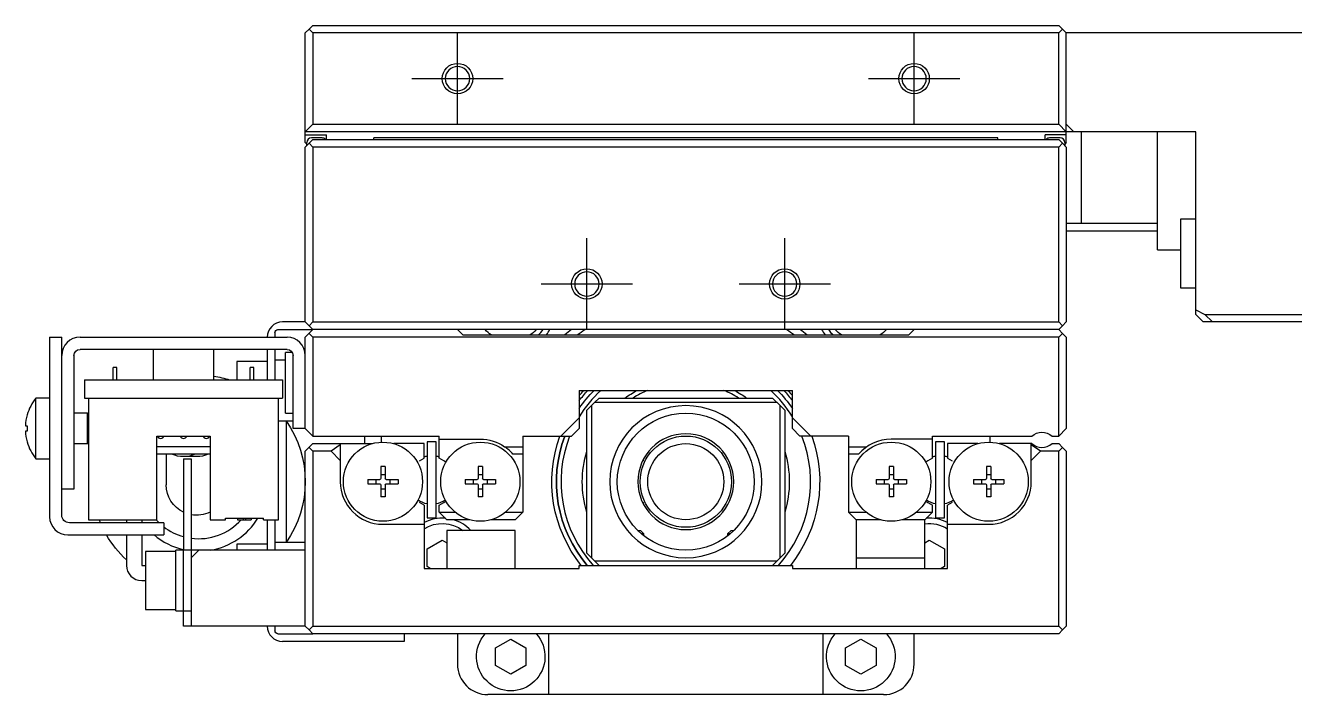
# Model space of a CAD drawing. Extents: x -1 to 668, y -8 to 398.
# Drawn here: x 82.2 to 165.6, y 350.1 to 394.1 of the extents above; entities that cross this region are included whole.
import ezdxf

# ---------------------------------------------------------------- set-up
doc = ezdxf.new("R2010")
doc.units = 0
doc.header["$LTSCALE"] = 0.5
doc.linetypes.add('CENTER', pattern=[50.8, 31.75, -6.35, 6.35, -6.35])
for name, color, linetype in [('MSM_CENTER', 1, 'CENTER'), ('MSM_CONTINUOUS', 7, 'CONTINUOUS'), ('MSM_NARROW', 5, 'CONTINUOUS')]:
    doc.layers.add(name, color=color, linetype=linetype)

msp = doc.modelspace()

# ---------------------------------------------------------------- linework, layer by layer
at = {"layer": 'MSM_CENTER'}
for p, q in [((110.56, 387.618), (110.56, 393.618)), ((140.56, 387.618), (140.56, 393.618)), ((107.56, 390.618), (113.56, 390.618)), ((137.56, 390.618), (143.56, 390.618)), ((119.06, 374.118), (119.06, 380.118)), ((132.06, 374.118), (132.06, 380.118)), ((116.06, 377.118), (122.06, 377.118)), ((129.06, 377.118), (135.06, 377.118))]:
    msp.add_line(p, q, dxfattribs=at)
at = {"layer": 'MSM_CONTINUOUS'}
for p, q in [((100.81, 393.868), (100.56, 393.618)), ((100.56, 386.418), (100.56, 393.618)), ((101.06, 394.118), (100.81, 393.868)), ((100.81, 393.868), (101.06, 393.618)), ((101.06, 394.118), (150.06, 394.118)), ((101.06, 393.618), (101.06, 387.618)), ((150.06, 393.618), (101.06, 393.618)), ((150.31, 393.868), (150.06, 394.118)), ((150.06, 393.618), (150.31, 393.868)), ((150.06, 387.618), (150.06, 393.618)), ((150.56, 393.618), (150.31, 393.868)), ((172.56, 393.618), (150.56, 393.618)), ((150.56, 386.418), (150.56, 393.618)), ((101.06, 387.618), (100.56, 387.118)), ((159.06, 387.118), (100.56, 387.118)), ((101.06, 387.618), (150.06, 387.618)), ((150.56, 387.118), (150.06, 387.618)), ((151.06, 387.118), (150.56, 387.618)), ((151.56, 381.118), (151.56, 387.118)), ((156.56, 379.368), (156.56, 387.118)), ((159.06, 375.118), (159.06, 387.118)), ((100.56, 386.918), (101.96, 386.918)), ((101.06, 386.618), (100.56, 386.118)), ((100.66, 386.318), (100.56, 386.418)), ((100.56, 374.618), (100.56, 386.118)), ((100.66, 386.218), (100.66, 386.418)), ((101.06, 386.118), (100.81, 386.368)), ((101.66, 386.718), (100.96, 386.718)), ((101.06, 386.618), (150.06, 386.618)), ((101.06, 386.118), (101.06, 374.618)), ((150.06, 386.118), (101.06, 386.118)), ((101.96, 386.618), (101.96, 386.918)), ((146.06, 386.733), (105.06, 386.733)), ((105.06, 386.618), (105.06, 386.733)), ((146.06, 386.618), (146.06, 386.733)), ((149.16, 386.618), (149.16, 386.918)), ((150.56, 386.918), (149.16, 386.918)), ((150.16, 386.718), (149.46, 386.718)), ((150.31, 386.368), (150.06, 386.618)), ((150.31, 386.368), (150.06, 386.118)), ((150.06, 374.618), (150.06, 386.118)), ((150.56, 386.118), (150.31, 386.368)), ((150.56, 386.418), (150.46, 386.318)), ((150.46, 386.418), (150.46, 386.218)), ((150.56, 386.118), (150.56, 374.618)), ((150.56, 381.118), (156.56, 381.118)), ((158.06, 381.368), (158.06, 376.868)), ((159.06, 381.368), (158.06, 381.368)), ((150.56, 380.618), (156.56, 380.618)), ((156.56, 379.368), (158.06, 379.368)), ((158.06, 376.868), (159.06, 376.868)), ((159.06, 375.424), (159.672, 375.118)), ((100.56, 374.618), (99.06, 374.618)), ((100.56, 374.618), (100.81, 374.368)), ((100.81, 374.368), (101.06, 374.618)), ((101.06, 374.618), (150.06, 374.618)), ((150.06, 374.618), (150.31, 374.368)), ((150.31, 374.368), (150.56, 374.618)), ((159.56, 374.618), (159.06, 375.118)), ((172.56, 374.618), (159.56, 374.618)), ((159.672, 375.118), (172.56, 375.118)), ((159.672, 375.118), (160.172, 374.618)), ((83.76, 373.618), (83.76, 361.818)), ((83.76, 373.618), (84.56, 373.618)), ((84.56, 361.918), (84.56, 373.618)), ((85.76, 373.618), (99.36, 373.618)), ((98.56, 373.918), (98.56, 373.618)), ((98.76, 374.118), (101.06, 374.118)), ((100.56, 373.618), (101.06, 374.118)), ((100.56, 367.618), (100.56, 373.618)), ((100.81, 374.368), (101.06, 374.118)), ((101.06, 373.618), (100.81, 373.868)), ((150.06, 374.118), (101.06, 374.118)), ((150.06, 373.618), (101.06, 373.618)), ((101.06, 373.618), (101.06, 367.118)), ((110.56, 374.118), (110.91, 373.768)), ((110.91, 373.768), (140.21, 373.768)), ((140.21, 373.768), (140.56, 374.118)), ((150.06, 374.118), (150.31, 374.368)), ((150.06, 374.118), (150.31, 373.868)), ((150.31, 373.868), (150.06, 373.618)), ((150.06, 367.118), (150.06, 373.618)), ((150.31, 373.868), (150.56, 373.618)), ((150.56, 373.618), (150.56, 367.618)), ((99.36, 372.818), (85.76, 372.818)), ((90.56, 372.818), (90.56, 370.818)), ((94.56, 370.818), (94.56, 372.818)), ((98.06, 372.818), (98.06, 370.818)), ((98.56, 372.818), (98.56, 370.818)), ((85.36, 372.418), (85.36, 363.618)), ((98.06, 372.018), (96.06, 372.018)), ((96.06, 372.018), (96.06, 370.818)), ((99.26, 372.118), (98.56, 372.118)), ((99.706, 372.618), (99.26, 372.618)), ((99.26, 368.618), (99.26, 372.618)), ((99.76, 367.618), (99.76, 372.418)), ((88.185, 371.618), (87.935, 371.618)), ((87.935, 370.818), (87.935, 371.618)), ((88.185, 370.818), (88.185, 371.618)), ((97.185, 371.618), (96.935, 371.618)), ((96.935, 370.818), (96.935, 371.618)), ((97.185, 370.818), (97.185, 371.618)), ((86.06, 370.818), (99.06, 370.818)), ((86.06, 370.818), (86.06, 369.618)), ((99.06, 370.818), (99.06, 369.618)), ((83.76, 369.618), (82.862, 369.618)), ((82.862, 365.618), (82.862, 369.618)), ((86.06, 369.618), (99.06, 369.618)), ((86.31, 369.618), (86.31, 361.618)), ((98.81, 361.618), (98.81, 369.618)), ((118.56, 370.118), (118.56, 367.618)), ((118.56, 370.118), (132.56, 370.118)), ((119.56, 369.318), (119.86, 369.618)), ((119.86, 369.618), (131.26, 369.618)), ((131.26, 369.618), (131.76, 369.118)), ((132.56, 367.618), (132.56, 370.118)), ((86.26, 368.618), (85.36, 368.618)), ((86.31, 368.568), (86.26, 368.618)), ((86.26, 366.618), (86.26, 368.618)), ((99.26, 368.618), (99.76, 368.618)), ((119.06, 368.818), (119.36, 369.118)), ((119.06, 359.418), (119.06, 368.818)), ((119.56, 369.318), (119.36, 369.118)), ((119.36, 369.118), (119.36, 359.118)), ((131.56, 369.318), (119.56, 369.318)), ((131.76, 369.118), (132.06, 368.818)), ((131.76, 359.118), (131.76, 369.118)), ((132.06, 368.818), (132.06, 359.418)), ((82.17, 367.798), (82.29, 367.798)), ((82.286, 368.507), (82.29, 368.505)), ((82.29, 367.798), (82.29, 367.438)), ((98.81, 368.118), (99.76, 368.118)), ((99.31, 368.118), (99.31, 360.118)), ((117.353, 367.118), (118.56, 368.325)), ((132.56, 368.325), (133.767, 367.118)), ((82.29, 367.438), (82.17, 367.438)), ((90.81, 361.618), (90.81, 367.118)), ((90.81, 367.118), (94.31, 367.118)), ((94.31, 367.118), (94.31, 361.618)), ((100.56, 367.618), (99.76, 367.618)), ((101.06, 367.118), (100.56, 367.618)), ((101.06, 367.118), (109.36, 367.118)), ((104.48, 366.618), (104.48, 367.118)), ((105.56, 366.716), (105.56, 367.118)), ((109.36, 365.663), (109.36, 367.118)), ((109.36, 366.918), (112.06, 366.918)), ((114.86, 367.118), (114.86, 362.118)), ((114.86, 367.118), (118.06, 367.118)), ((118.56, 367.618), (118.06, 367.118)), ((124.499, 367.083), (124.496, 367.083)), ((133.06, 367.118), (132.56, 367.618)), ((136.26, 367.118), (133.06, 367.118)), ((136.26, 367.118), (136.26, 362.118)), ((141.76, 366.918), (139.06, 366.918)), ((141.76, 365.663), (141.76, 367.118)), ((141.76, 367.118), (148.299, 367.118)), ((145.56, 366.716), (145.56, 367.118)), ((149.621, 367.118), (150.06, 367.118)), ((150.56, 367.618), (150.06, 367.118)), ((82.29, 366.732), (82.286, 366.73)), ((85.36, 366.618), (86.26, 366.618)), ((86.26, 366.618), (86.31, 366.668)), ((94.31, 366.418), (90.81, 366.418)), ((101.06, 366.618), (100.56, 366.118)), ((100.56, 354.618), (100.56, 366.118)), ((101.06, 366.118), (100.81, 366.368)), ((101.06, 366.618), (104.946, 366.618)), ((102.26, 366.118), (101.06, 366.118)), ((101.06, 366.118), (101.06, 354.618)), ((102.86, 366.542), (102.26, 366.118)), ((102.26, 366.118), (102.86, 365.518)), ((102.86, 366.618), (102.86, 364.118)), ((108.36, 366.618), (106.374, 366.618)), ((108.36, 365.663), (108.36, 366.618)), ((108.56, 366.733), (108.56, 361.733)), ((109.16, 366.733), (108.56, 366.733)), ((109.16, 361.733), (109.16, 366.733)), ((113.657, 366.418), (114.86, 366.418)), ((136.26, 366.418), (137.463, 366.418)), ((141.96, 366.733), (141.96, 361.733)), ((142.56, 366.733), (141.96, 366.733)), ((142.56, 361.733), (142.56, 366.733)), ((144.746, 366.618), (142.76, 366.618)), ((142.76, 366.618), (142.76, 365.663)), ((148.299, 366.618), (146.174, 366.618)), ((148.26, 364.118), (148.26, 366.618)), ((148.86, 366.118), (148.26, 366.542)), ((148.26, 365.518), (148.86, 366.118)), ((150.06, 366.118), (148.86, 366.118)), ((149.621, 366.618), (150.06, 366.618)), ((150.06, 366.618), (150.31, 366.368)), ((150.31, 366.368), (150.06, 366.118)), ((150.06, 354.618), (150.06, 366.118)), ((150.56, 366.118), (150.31, 366.368)), ((150.56, 366.118), (150.56, 354.618)), ((82.862, 365.618), (83.76, 365.618)), ((94.31, 365.918), (90.81, 365.918)), ((91.428, 365.918), (91.428, 363.911)), ((93.428, 365.768), (92.56, 365.768)), ((92.56, 365.618), (92.56, 359.618)), ((92.56, 365.618), (93.06, 365.618)), ((93.06, 365.618), (93.06, 354.618)), ((108.066, 365.493), (108.36, 365.663)), ((109.654, 365.493), (109.36, 365.663)), ((114.86, 365.918), (114.205, 365.918)), ((122.696, 365.429), (122.76, 365.493)), ((122.76, 365.561), (122.76, 365.493)), ((136.915, 365.918), (136.26, 365.918)), ((141.76, 365.663), (141.466, 365.493)), ((142.76, 365.663), (143.054, 365.493)), ((105.805, 365.118), (105.515, 365.118)), ((105.515, 365.118), (105.515, 364.323)), ((105.515, 364.588), (105.805, 364.588)), ((105.805, 365.118), (105.805, 364.323)), ((111.915, 365.118), (111.915, 364.323)), ((112.205, 365.118), (111.915, 365.118)), ((111.915, 364.588), (112.205, 364.588)), ((112.205, 365.118), (112.205, 364.323)), ((138.915, 365.118), (138.915, 364.323)), ((139.205, 365.118), (138.915, 365.118)), ((138.915, 364.588), (139.205, 364.588)), ((139.205, 365.118), (139.205, 364.323)), ((145.315, 365.118), (145.315, 364.323)), ((145.605, 365.118), (145.315, 365.118)), ((145.315, 364.588), (145.605, 364.588)), ((145.605, 365.118), (145.605, 364.323)), ((85.36, 363.618), (84.56, 363.618)), ((104.66, 364.263), (104.66, 363.973)), ((104.66, 364.263), (105.455, 364.263)), ((104.66, 363.973), (105.455, 363.973)), ((105.19, 364.263), (105.19, 363.973)), ((105.515, 363.913), (105.515, 363.118)), ((105.515, 363.648), (105.805, 363.648)), ((105.805, 363.913), (105.805, 363.118)), ((105.865, 364.263), (106.66, 364.263)), ((105.865, 363.973), (106.66, 363.973)), ((106.13, 363.973), (106.13, 364.263)), ((106.66, 364.263), (106.66, 363.973)), ((111.06, 364.263), (111.855, 364.263)), ((111.06, 364.263), (111.06, 363.973)), ((111.06, 363.973), (111.855, 363.973)), ((111.59, 364.263), (111.59, 363.973)), ((111.915, 363.913), (111.915, 363.118)), ((111.915, 363.648), (112.205, 363.648)), ((112.205, 363.913), (112.205, 363.118)), ((112.265, 364.263), (113.06, 364.263)), ((112.265, 363.973), (113.06, 363.973)), ((112.53, 363.973), (112.53, 364.263)), ((113.06, 364.263), (113.06, 363.973)), ((138.06, 364.263), (138.855, 364.263)), ((138.06, 364.263), (138.06, 363.973)), ((138.06, 363.973), (138.855, 363.973)), ((138.59, 364.263), (138.59, 363.973)), ((138.915, 363.913), (138.915, 363.118)), ((138.915, 363.648), (139.205, 363.648)), ((139.205, 363.913), (139.205, 363.118)), ((139.265, 364.263), (140.06, 364.263)), ((139.265, 363.973), (140.06, 363.973)), ((139.53, 363.973), (139.53, 364.263)), ((140.06, 364.263), (140.06, 363.973)), ((144.46, 364.263), (145.255, 364.263)), ((144.46, 364.263), (144.46, 363.973)), ((144.46, 363.973), (145.255, 363.973)), ((144.99, 364.263), (144.99, 363.973)), ((145.315, 363.913), (145.315, 363.118)), ((145.315, 363.648), (145.605, 363.648)), ((145.605, 363.913), (145.605, 363.118)), ((145.665, 364.263), (146.46, 364.263)), ((145.665, 363.973), (146.46, 363.973)), ((145.93, 363.973), (145.93, 364.263)), ((146.46, 364.263), (146.46, 363.973)), ((105.805, 363.118), (105.515, 363.118)), ((112.205, 363.118), (111.915, 363.118)), ((122.76, 362.743), (122.696, 362.808)), ((139.205, 363.118), (138.915, 363.118)), ((145.605, 363.118), (145.315, 363.118)), ((108.36, 362.574), (108.066, 362.743)), ((108.36, 362.574), (108.36, 358.418)), ((109.36, 362.574), (109.654, 362.743)), ((109.36, 362.118), (109.36, 362.574)), ((109.86, 361.618), (109.36, 362.118)), ((109.36, 362.118), (110.399, 362.118)), ((113.721, 362.118), (114.86, 362.118)), ((114.86, 362.118), (114.36, 361.618)), ((122.76, 362.743), (122.76, 362.675)), ((136.76, 361.618), (136.26, 362.118)), ((136.26, 362.118), (137.399, 362.118)), ((140.721, 362.118), (141.76, 362.118)), ((141.76, 362.118), (141.26, 361.618)), ((141.466, 362.743), (141.76, 362.574)), ((141.76, 362.118), (141.76, 362.574)), ((143.054, 362.743), (142.76, 362.574)), ((142.76, 358.418), (142.76, 362.574)), ((91.26, 361.418), (85.06, 361.418)), ((86.31, 361.618), (90.81, 361.618)), ((88.81, 361.618), (88.81, 361.418)), ((89.81, 361.618), (89.81, 361.418)), ((91.26, 361.418), (91.26, 360.618)), ((94.31, 361.618), (95.31, 361.618)), ((95.31, 361.718), (97.81, 361.718)), ((95.31, 361.618), (95.31, 361.718)), ((96.11, 361.718), (96.11, 361.618)), ((96.11, 361.618), (97.01, 361.618)), ((96.485, 361.718), (96.485, 361.618)), ((96.635, 361.718), (96.635, 361.618)), ((97.01, 361.718), (97.01, 361.618)), ((97.81, 361.618), (97.81, 361.718)), ((97.81, 361.618), (98.81, 361.618)), ((98.06, 361.618), (98.06, 359.618)), ((98.56, 361.618), (98.56, 359.618)), ((105.66, 361.318), (108.36, 361.318)), ((108.56, 361.733), (109.16, 361.733)), ((111.346, 361.618), (109.86, 361.618)), ((114.36, 361.618), (112.774, 361.618)), ((124.496, 361.153), (124.497, 361.153)), ((136.76, 361.618), (136.76, 358.418)), ((138.346, 361.618), (136.76, 361.618)), ((141.26, 361.618), (139.774, 361.618)), ((141.26, 358.418), (141.26, 361.618)), ((141.96, 361.733), (142.56, 361.733)), ((142.76, 361.318), (145.46, 361.318)), ((84.96, 360.618), (91.26, 360.618)), ((88.81, 360.618), (88.81, 358.618)), ((89.81, 360.618), (89.81, 358.618)), ((108.56, 359.696), (109.56, 360.273)), ((109.56, 360.273), (109.86, 360.1)), ((109.86, 360.918), (109.86, 358.418)), ((114.36, 360.918), (109.86, 360.918)), ((114.36, 358.418), (114.36, 360.918)), ((122.396, 360.918), (122.585, 360.918)), ((122.81, 360.693), (122.585, 360.918)), ((122.81, 360.693), (122.641, 360.693)), ((122.81, 360.556), (122.81, 360.693)), ((128.535, 360.918), (128.31, 360.693)), ((128.31, 360.693), (128.31, 360.556)), ((128.479, 360.693), (128.31, 360.693)), ((128.535, 360.918), (128.724, 360.918)), ((141.26, 360.1), (141.56, 360.273)), ((141.56, 360.273), (142.56, 359.696)), ((92.06, 359.518), (90.06, 359.518)), ((90.06, 359.518), (90.06, 355.718)), ((100.56, 359.618), (92.06, 359.618)), ((92.06, 355.618), (92.06, 359.618)), ((92.56, 355.618), (92.56, 359.618)), ((93.06, 359.118), (93.56, 359.618)), ((98.06, 360.018), (96.06, 360.018)), ((96.06, 360.018), (96.06, 359.618)), ((100.56, 360.118), (98.56, 360.118)), ((108.56, 358.541), (108.56, 359.696)), ((119.36, 359.118), (119.06, 359.418)), ((132.06, 359.418), (131.76, 359.118)), ((142.56, 359.696), (142.56, 358.541)), ((89.81, 358.618), (90.06, 358.618)), ((118.56, 358.618), (132.56, 358.618)), ((118.56, 358.418), (118.56, 358.618)), ((119.36, 359.118), (119.56, 358.918)), ((119.86, 358.618), (119.56, 358.918)), ((119.56, 358.918), (131.56, 358.918)), ((131.76, 359.118), (131.26, 358.618)), ((132.56, 358.618), (132.56, 358.418)), ((136.76, 359.118), (141.26, 359.118)), ((108.36, 358.418), (118.56, 358.418)), ((108.772, 358.418), (108.56, 358.541)), ((132.56, 358.418), (142.76, 358.418)), ((142.56, 358.541), (142.348, 358.418)), ((89.81, 357.618), (90.06, 357.618)), ((90.06, 355.718), (92.06, 355.718)), ((92.06, 355.618), (93.06, 355.618)), ((92.56, 354.618), (92.56, 355.618)), ((100.56, 354.618), (92.56, 354.618)), ((98.56, 354.618), (98.56, 354.318)), ((100.56, 354.618), (100.81, 354.368)), ((100.81, 354.368), (101.06, 354.618)), ((101.06, 354.618), (150.06, 354.618)), ((150.06, 354.618), (150.31, 354.368)), ((150.31, 354.368), (150.56, 354.618)), ((98.76, 354.118), (101.06, 354.118)), ((107.06, 353.618), (99.06, 353.618)), ((101.06, 354.118), (100.81, 354.368)), ((150.06, 354.118), (101.06, 354.118)), ((107.06, 354.118), (107.06, 353.618)), ((110.56, 354.118), (110.56, 352.118)), ((113.06, 353.196), (114.06, 353.773)), ((114.06, 353.773), (115.06, 353.196)), ((116.56, 350.118), (116.56, 354.118)), ((134.56, 354.118), (134.56, 350.118)), ((136.06, 353.196), (137.06, 353.773)), ((137.06, 353.773), (138.06, 353.196)), ((140.56, 352.118), (140.56, 354.118)), ((150.31, 354.368), (150.06, 354.118)), ((113.06, 352.041), (113.06, 353.196)), ((115.06, 353.196), (115.06, 352.041)), ((136.06, 352.041), (136.06, 353.196)), ((138.06, 353.196), (138.06, 352.041)), ((114.06, 351.464), (113.06, 352.041)), ((115.06, 352.041), (114.06, 351.464)), ((137.06, 351.464), (136.06, 352.041)), ((138.06, 352.041), (137.06, 351.464)), ((116.56, 350.118), (112.56, 350.118)), ((134.56, 350.118), (116.56, 350.118)), ((138.56, 350.118), (134.56, 350.118))]:
    msp.add_line(p, q, dxfattribs=at)
at = {"layer": 'MSM_CONTINUOUS', "extrusion": (0, 0, -1)}
for centre, radius in [((-110.56, 390.618), 0.8), ((-140.56, 390.618), 0.8), ((-119.06, 377.118), 0.8), ((-132.06, 377.118), 0.8), ((-125.56, 364.118), 5), ((-125.56, 364.118), 3.15)]:
    msp.add_circle(centre, radius, dxfattribs=at)
at = {"layer": 'MSM_CONTINUOUS'}
for centre, radius in [((125.56, 364.118), 4.5), ((125.56, 364.118), 3), ((105.66, 364.118), 2.6), ((112.06, 364.118), 2.6), ((139.06, 364.118), 2.6), ((145.46, 364.118), 2.6)]:
    msp.add_circle(centre, radius, dxfattribs=at)
for centre, radius, start, end in [((100.96, 386.418), 0.3, 90, 180), ((101.66, 386.418), 0.3, 41.81031, 90), ((149.46, 386.418), 0.3, 90, 138.18969), ((150.16, 386.418), 0.3, 0, 90), ((99.06, 373.618), 1, 90, 180), ((85.76, 372.418), 1.2, 90, 180), ((99.36, 372.418), 1.2, 0, 90), ((114.06, 375.618), 2.6, 314.63974, 324.76556), ((114.06, 375.618), 2.982, 321.65491, 329.79972), ((125.56, 364.118), 12.5, 126.86991, 129.46618), ((125.56, 364.118), 12.5, 50.53382, 53.13009), ((137.06, 375.618), 2.982, 210.20028, 218.34509), ((137.06, 375.618), 2.6, 215.23444, 225.36026), ((85.36, 367.618), 3.2, 141.31781, 163.87747), ((125.56, 364.118), 8.2, 132.97028, 148.61185), ((125.56, 364.118), 6.5, 112.61986, 122.20423), ((125.56, 364.118), 6.5, 57.79577, 67.38014), ((125.56, 364.118), 8.2, 31.38815, 47.02972), ((85.36, 367.618), 3.195, 163.89329, 176.77029), ((85.36, 367.618), 3.195, 183.22971, 196.10671), ((91.06, 367.218), 0.25, 203.57818, 336.42182), ((92.56, 367.218), 0.25, 203.57818, 336.42182), ((94.06, 367.218), 0.25, 203.57818, 336.42182), ((125.56, 364.118), 8.5, 159.33268, 220.32022), ((125.56, 364.118), 8.2, 158.53987, 222.12356), ((125.56, 364.118), 8.2, 317.87644, 21.46013), ((139.06, 364.118), 2.8, 90, 139.99479), ((85.36, 367.618), 3.2, 196.12253, 218.68219), ((112.06, 364.118), 2.8, 40.0052, 55.22806), ((148.96, 367.368), 1, 228.59038, 311.40962), ((108.86, 364.233), 1.587, 100.89305, 108.35844), ((108.86, 364.233), 1.587, 71.64156, 79.10695), ((108.86, 364.118), 1.588, 53.80278, 60), ((142.26, 364.118), 1.588, 120, 126.19722), ((142.26, 364.233), 1.587, 100.89305, 108.35844), ((142.26, 364.233), 1.588, 71.64156, 79.10695), ((105.66, 364.118), 2.8, 180, 270), ((145.46, 364.118), 2.8, 270, 0), ((108.86, 364.233), 1.587, 235.79562, 259.10695), ((108.86, 364.233), 1.588, 280.89305, 304.20438), ((108.86, 364.118), 1.587, 300, 306.19722), ((142.26, 364.118), 1.587, 233.80278, 240), ((142.26, 364.233), 1.588, 235.79562, 259.10695), ((142.26, 364.233), 1.588, 280.89305, 304.20438), ((84.96, 361.818), 1.2, 180, 270), ((93.56, 364.118), 4.57, 214.85821, 216.2145), ((93.56, 364.118), 3.75, 221.81034, 226.0545), ((93.56, 364.118), 3.75, 232.16908, 254.53396), ((93.56, 364.118), 3.75, 262.33771, 318.18965), ((93.56, 364.118), 4.57, 280.0411, 328.32069), ((109.56, 359.118), 2.6, 85.40342, 117.48643), ((109.56, 359.118), 2.6, 43.81306, 74.05755), ((141.56, 359.118), 2.6, 62.51357, 94.59659), ((93.56, 364.118), 4.57, 229.98397, 257.36033), ((89.81, 358.618), 1, 180, 270), ((99.06, 354.618), 1, 180, 270), ((112.56, 352.118), 2, 180, 270), ((138.56, 352.118), 2, 270, 0)]:
    msp.add_arc(centre, radius, start, end, dxfattribs=at)
at = {"layer": 'MSM_CONTINUOUS', "extrusion": (0, 0, -1)}
for centre, radius, start, end in [((-98.76, 373.918), 0.2, 0, 90), ((-114.06, 375.618), 2.25, 304.69209, 318.18965), ((-114.06, 375.618), 2.25, 221.81035, 235.30791), ((-125.56, 364.118), 12, 53.52984, 56.44268), ((-125.56, 364.118), 12, 123.55732, 126.47016), ((-137.06, 375.618), 2.25, 304.69209, 318.18965), ((-137.06, 375.618), 2.25, 221.81035, 235.30791), ((-85.76, 372.418), 0.4, 0, 90), ((-99.36, 372.418), 0.4, 90, 180), ((-93.56, 364.118), 7, 98.21321, 106.83501), ((-125.56, 364.118), 8.8, 37.30179, 42.98589), ((-125.56, 364.118), 8.5, 34.56032, 44.90087), ((-125.56, 364.118), 9, 38.94244, 41.81031), ((-125.56, 364.118), 6.8, 53.98115, 61.92751), ((-125.56, 364.118), 6.8, 118.07249, 126.01885), ((-125.56, 364.118), 8.5, 135.09913, 145.43968), ((-125.56, 364.118), 8.8, 137.01411, 142.69821), ((-125.56, 364.118), 9, 138.18969, 141.05756), ((-93.56, 364.118), 7, 145.1501, 214.84989), ((-112.06, 364.118), 2.8, 90, 124.77194), ((-125.56, 364.118), 8.8, 321.31781, 19.93227), ((-125.56, 364.118), 8.5, 319.67978, 20.66732), ((-125.56, 364.118), 8.8, 160.06773, 218.68219), ((-148.96, 366.368), 1, 48.59038, 131.40962), ((-125.56, 364.118), 6.8, 342.91742, 17.08258), ((-125.56, 364.118), 6.8, 162.91742, 197.08258), ((-92.56, 367.768), 2, 247.66835, 292.33165), ((-93.428, 367.768), 2, 247.66835, 270), ((-93.428, 363.911), 2, 295.7294, 0), ((-105.455, 364.323), 0.06, 180, 270), ((-105.455, 363.913), 0.06, 90, 180), ((-105.865, 364.323), 0.06, 270, 0), ((-105.865, 363.913), 0.06, 0, 90), ((-111.855, 364.323), 0.06, 180, 270), ((-111.855, 363.913), 0.06, 90, 180), ((-112.265, 364.323), 0.06, 270, 0), ((-112.265, 363.913), 0.06, 0, 90), ((-138.855, 364.323), 0.06, 180, 270), ((-138.855, 363.913), 0.06, 90, 180), ((-139.265, 364.323), 0.06, 270, 0), ((-139.265, 363.913), 0.06, 0, 90), ((-145.255, 364.323), 0.06, 180, 270), ((-145.255, 363.913), 0.06, 90, 180), ((-145.665, 364.323), 0.06, 270, 0), ((-145.665, 363.913), 0.06, 0, 90), ((-85.06, 361.918), 0.5, 270, 0), ((-93.428, 363.911), 2, 243.83999, 280.60991), ((-93.56, 364.118), 7, 337.3119, 339.07516), ((-109.56, 359.118), 2.25, 57.76905, 126.8699), ((-141.56, 359.118), 2.25, 82.33774, 122.23095), ((-93.56, 364.118), 7, 312.73211, 329.99999), ((-98.76, 354.318), 0.2, 270, 0), ((-114.06, 352.618), 2.25, 138.18972, 41.81026), ((-137.06, 352.618), 2.25, 138.18972, 41.81026)]:
    msp.add_arc(centre, radius, start, end, dxfattribs=at)
at = {"layer": 'MSM_NARROW'}
for centre, radius in [((110.56, 390.618), 1), ((140.56, 390.618), 1), ((119.06, 377.118), 1), ((132.06, 377.118), 1), ((125.56, 364.118), 2.5)]:
    msp.add_circle(centre, radius, dxfattribs=at)

doc.saveas('drawing.dxf')
